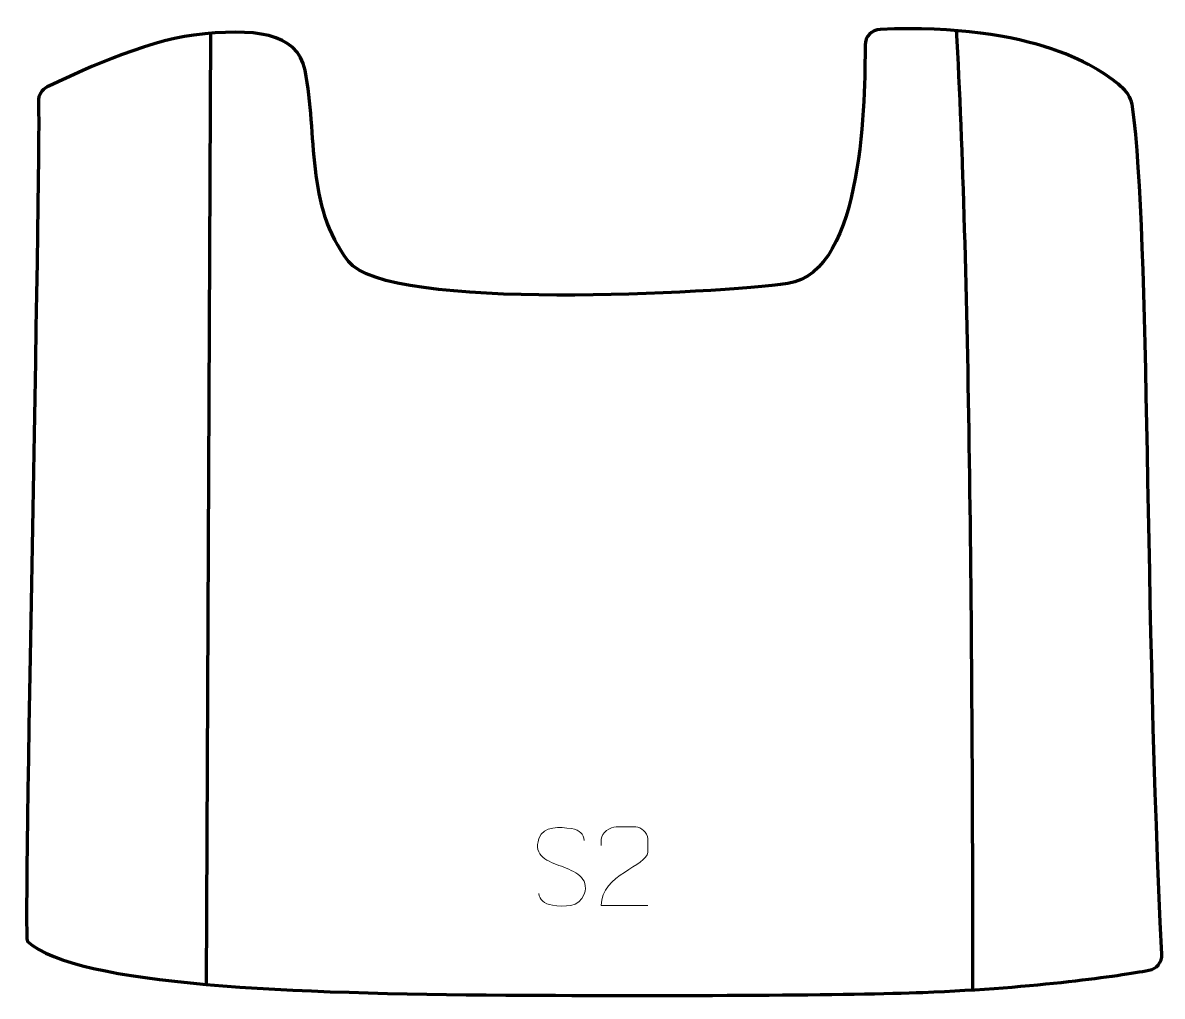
# Model space of a CAD drawing. Header units: millimetres. Extents: x -183 to 178, y -154 to 155.
import ezdxf

# ---------------------------------------------------------------- set-up
doc = ezdxf.new("R2010")
doc.units = ezdxf.units.MM
doc.header["$MEASUREMENT"] = 0
for name, color, linetype in [('layer 1', 7, 'Continuous'), ('layer 2', 7, 'Continuous'), ('layer 3', 7, 'Continuous')]:
    doc.layers.add(name, color=color, linetype=linetype)

msp = doc.modelspace()

# ---------------------------------------------------------------- linework, layer by layer
at = {"layer": 'layer 1', "color": 250, "lineweight": 9}
for points, knots in [([(-12.4059, -113.1647), (-16.6542, -111.6943), (-21.5623, -109.8985), (-19.5572, -104.3782), (-19.5572, -104.3782), (-18.0537, -100.2383), (-12.8401, -100.6268), (-9.2365, -101.2279), (-9.2365, -101.2279), (-6.3759, -101.7051), (-5.5112, -102.9183), (-5.2006, -105.0024)], [0, 0, 0, 0, 0.25, 0.25, 0.25, 0.25, 0.5, 0.5, 0.5, 0.5, 1, 1, 1, 1]), ([(14.9655, -125.6518), (10.0511, -125.6515), (5.1367, -125.6515), (0.2226, -125.6518), (0.2226, -125.6518), (0.2226, -115.7195), (14.8736, -113.0783), (14.9655, -108.768), (14.9655, -108.768), (14.9652, -107.3439), (14.9652, -105.9202), (14.9655, -104.4969), (14.9655, -104.4969), (14.9486, -102.4198), (12.8258, -100.695), (11.1548, -100.6777), (11.1548, -100.6777), (9.0816, -100.6781), (7.0087, -100.6781), (4.9363, -100.6777), (4.9363, -100.6777), (3.1142, -100.6612), (0.2895, -102.4533), (0.2226, -104.5469), (0.2226, -104.5469), (0.2226, -104.5469), (0.2226, -106.6017), (0.2226, -106.6017)], [0, 0, 0, 0, 0.125, 0.125, 0.125, 0.125, 0.25, 0.25, 0.25, 0.25, 0.375, 0.375, 0.375, 0.375, 0.5, 0.5, 0.5, 0.5, 0.625, 0.625, 0.625, 0.625, 0.75, 0.75, 0.75, 0.75, 1, 1, 1, 1]), ([(-12.4059, -113.1648), (-8.3873, -114.8115), (-3.3578, -116.6998), (-5.1918, -122.0601), (-5.1918, -122.0601), (-6.6516, -126.3265), (-11.5624, -126.0698), (-15.2885, -125.5151), (-15.2885, -125.5151), (-18.0385, -125.1053), (-19.2594, -123.8918), (-19.6374, -121.7796)], [0, 0, 0, 0, 0.25, 0.25, 0.25, 0.25, 0.5, 0.5, 0.5, 0.5, 1, 1, 1, 1])]:
    msp.add_open_spline(points, degree=3, knots=knots, dxfattribs=at)
at = {"layer": 'layer 2', "color": 230, "lineweight": 200}
msp.add_open_spline([(-178.4848, 129.7592), (-178.5439, 131.7037), (-177.4548, 133.5058), (-175.695, 134.3619), (-175.695, 134.3619), (-167.6465, 138.2767), (-144.5446, 148.9892), (-129.1698, 150.8245), (-129.1698, 150.8245), (-110.2898, 153.0782), (-96.2691, 151.8413), (-93.8471, 139.6475), (-93.8471, 139.6475), (-89.723, 118.8807), (-93.7621, 96.8042), (-80.0463, 78.9289), (-80.0463, 78.9289), (-67.7353, 62.8838), (37.6195, 68.7899), (59.4543, 71.9262), (59.4543, 71.9262), (83.8763, 75.4339), (83.976, 132.0505), (83.9953, 147.6586), (83.9953, 147.6586), (83.9987, 150.3116), (86.1016, 152.5029), (88.7724, 152.6177), (88.7724, 152.6177), (137.9781, 154.734), (159.1133, 140.2074), (165.8852, 133.9224), (165.8852, 133.9224), (167.5685, 132.36), (168.6496, 130.2687), (168.9533, 128.002), (168.9533, 128.002), (174.606, 85.8298), (172.75, -32.798), (178.2296, -141.0923), (178.2296, -141.0923), (178.3558, -143.5881), (176.5973, -145.7856), (174.1181, -146.2232), (174.1181, -146.2232), (164.5433, -147.912), (139.4532, -151.7549), (102.3608, -153.223), (102.3608, -153.223), (80.9467, -154.0706), (26.1002, -154.4483), (-30.0699, -154.0732), (-30.0699, -154.0732), (-97.1339, -153.6256), (-166.0655, -151.1917), (-182.0136, -137.094), (-182.0136, -137.094), (-183.4663, -135.0285), (-177.7783, 106.5125), (-178.4848, 129.7592)], degree=3, knots=[0, 0, 0, 0, 0.0625, 0.0625, 0.0625, 0.0625, 0.125, 0.125, 0.125, 0.125, 0.1875, 0.1875, 0.1875, 0.1875, 0.25, 0.25, 0.25, 0.25, 0.3125, 0.3125, 0.3125, 0.3125, 0.375, 0.375, 0.375, 0.375, 0.4375, 0.4375, 0.4375, 0.4375, 0.5, 0.5, 0.5, 0.5, 0.5625, 0.5625, 0.5625, 0.5625, 0.625, 0.625, 0.625, 0.625, 0.6875, 0.6875, 0.6875, 0.6875, 0.75, 0.75, 0.75, 0.75, 0.8125, 0.8125, 0.8125, 0.8125, 0.875, 0.875, 0.875, 0.875, 1, 1, 1, 1], dxfattribs=at)
at = {"layer": 'layer 3', "color": 142, "lineweight": 200}
for points in [[(112.9733, 152.5522), (117.1031, 75.674), (118.0402, -34.1393), (118.1483, -152.5057)], [(-123.8316, 151.3734), (-123.8316, 151.3734), (-125.2449, -150.6993), (-125.2449, -150.6993)]]:
    msp.add_open_spline(points, degree=3, dxfattribs=at)

doc.saveas('drawing.dxf')
